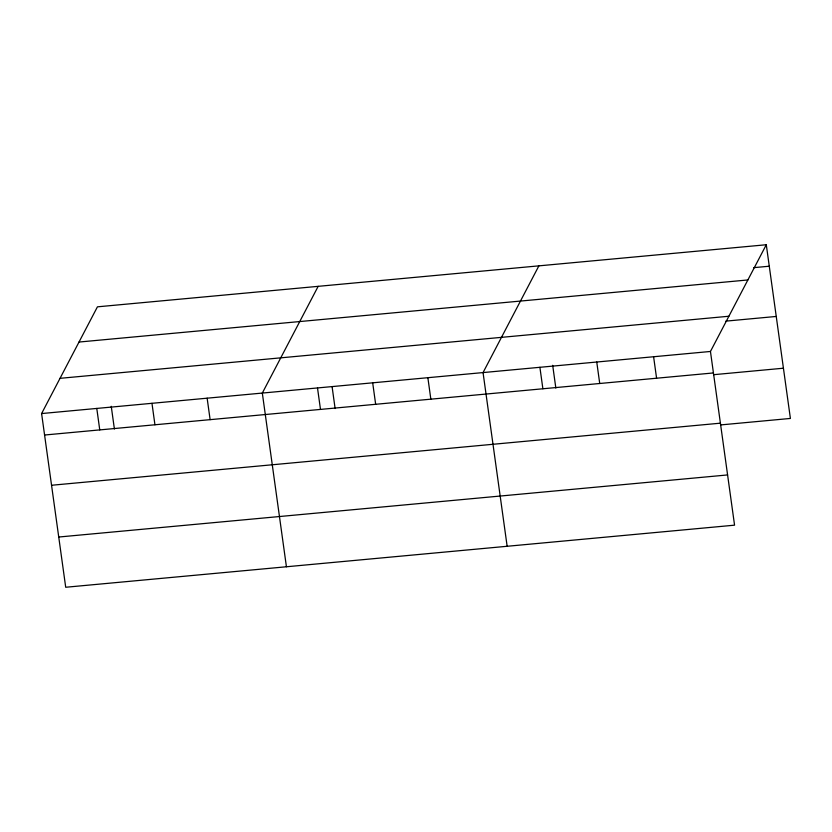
<?xml version="1.0" encoding="UTF-8"?>
<svg xmlns="http://www.w3.org/2000/svg" width="832" height="832" viewBox="0 0 832 832"><rect width="100%" height="100%" fill="white"/><g stroke="black" fill="none" stroke-linecap="round" stroke-linejoin="round"><path stroke-width="1.25" d="M766.293 244.743L710.455 351.468L734.562 525.169L65.707 587.257L41.6 413.556L97.438 306.831L766.293 244.743L790.4 418.444L720.626 424.923M318.167 286.343L262.319 393.068L286.426 566.769M538.886 265.855L483.049 372.58L507.146 546.281M753.771 267.654L769.278 266.219M79.009 342.046L747.864 279.958M60.029 378.331L728.884 316.243M725.858 321.131L776.246 316.451M41.6 413.556L710.455 351.468M44.585 435.022L713.44 372.944M713.658 374.691L783.432 368.212M51.553 485.264L720.408 423.176M58.729 537.025L727.584 474.937M653.598 356.741L656.583 378.217M596.752 362.024L599.726 383.49M552.687 365.331L555.838 388.055M539.895 367.297L542.88 388.773M427.866 377.697L430.841 399.173M372.684 382.824L375.658 404.29M332.145 387.088L335.119 408.543M317.502 387.941L320.486 409.417M207.137 398.185L210.122 419.661M151.965 403.312L154.939 424.778M111.249 406.307L114.4 429.031M96.782 408.429L99.757 429.905"/></g></svg>
